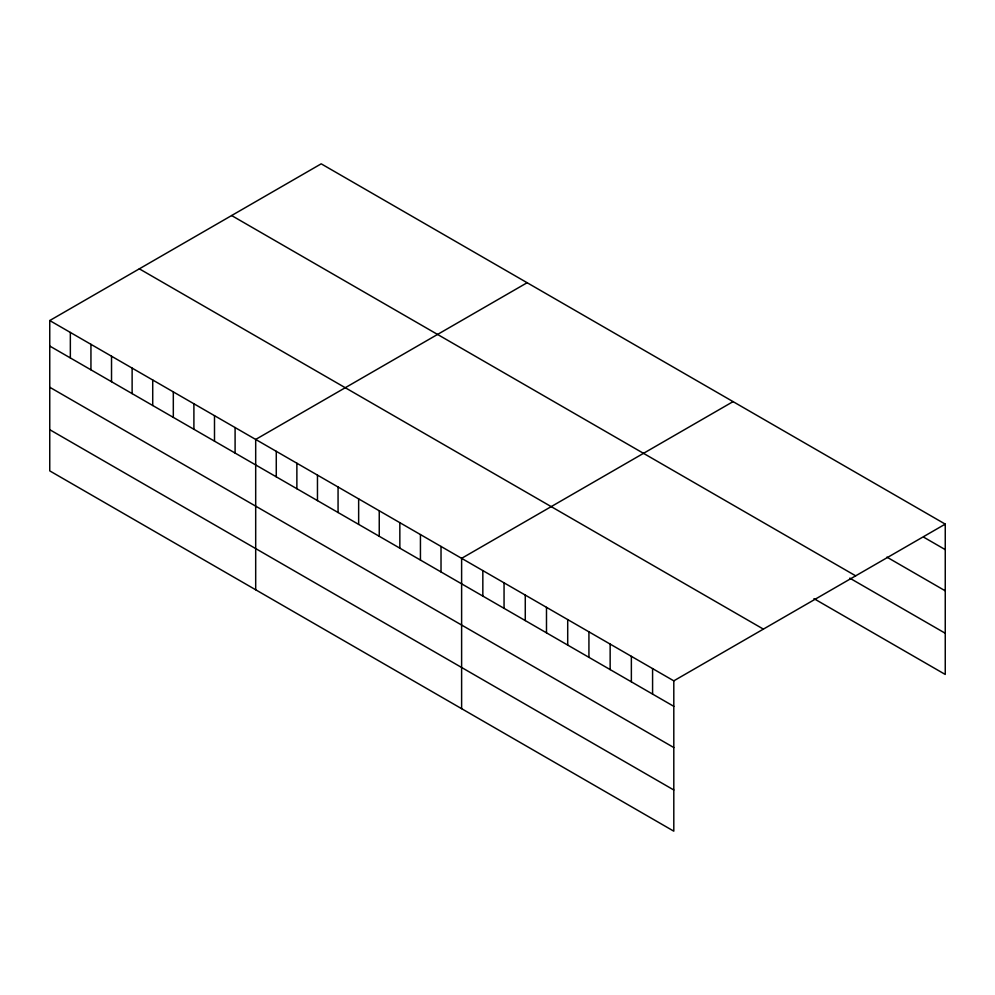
<?xml version="1.0" encoding="UTF-8"?>
<svg xmlns="http://www.w3.org/2000/svg" width="995" height="995" viewBox="0 0 995 995"><rect width="100%" height="100%" fill="white"/><g stroke="black" fill="none" stroke-linecap="round" stroke-linejoin="round"><path stroke-width="1.49" d="M49.75 320.552L673.802 680.841L673.802 831.173L49.75 470.884L49.75 320.552L321.198 163.827L945.25 524.116L945.25 674.448L813.972 598.654M527.139 282.717L255.69 439.442L255.69 589.786M733.079 401.619L461.618 558.344L461.618 708.676M673.802 680.841L945.25 524.116M924.032 537.375L945.25 549.626M886.906 557.125L945.25 590.819M231.624 215.542L855.675 575.831M849.767 578.132L945.25 633.255M139.325 268.824L763.376 629.114M49.75 346.049L673.802 706.338M49.75 387.254L673.802 747.543M49.75 429.691L673.802 789.98M652.583 668.59L652.583 694.087M631.365 656.339L631.365 681.849M610.146 644.088L610.146 669.598M588.928 631.837L588.928 657.347M567.71 619.587L567.71 645.096M546.491 607.336L546.491 632.845M525.273 595.085L525.273 620.594M504.055 582.834L504.055 608.343M482.836 570.583L482.836 596.092M441.021 546.454L441.021 571.951M420.437 534.564L420.437 560.061M399.841 522.673L399.841 548.17M379.244 510.783L379.244 536.28M358.648 498.893L358.648 524.402M338.064 487.003L338.064 512.512M317.467 475.112L317.467 500.622M296.871 463.222L296.871 488.732M276.274 451.332L276.274 476.841M235.094 427.551L235.094 453.061M214.497 415.661L214.497 441.171M193.901 403.771L193.901 429.28M173.317 391.881L173.317 417.39M152.72 379.99L152.72 405.5M132.124 368.1L132.124 393.61M111.527 356.21L111.527 381.719M90.943 344.332L90.943 369.829M70.346 332.442L70.346 357.939"/></g></svg>
